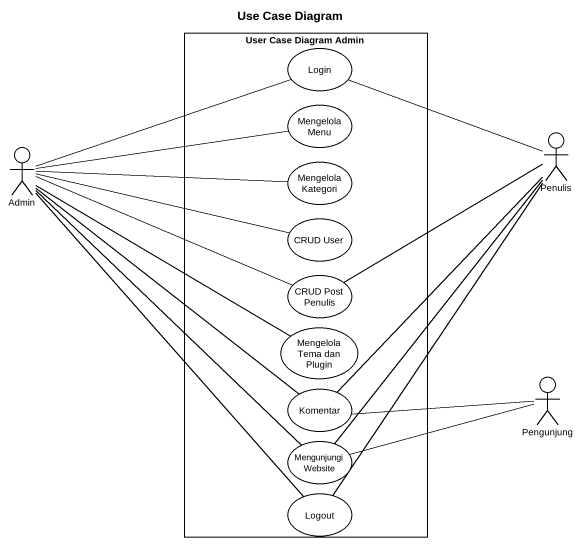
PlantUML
@startuml
title Use Case Diagram
rectangle "User Case Diagram Admin" as User_Case_Diagram_Admin {
  usecase Login
  usecase "Mengelola Menu" as Mengelola_Menu
  usecase "Mengelola Kategori" as Mengelola_Kategori
  usecase "CRUD User" as CRUD_User
  usecase "CRUD Post Penulis" as CRUD_Post_Penulis
  usecase "Mengelola Tema dan Plugin" as Mengelola_Tema_dan_Plugin
  usecase Komentar
  usecase "Mengunjungi Website" as Mengunjungi_Website
  usecase Logout
}
actor Admin
actor Penulis
actor Pengunjung
Login -left- Admin
Login -right- Penulis
Admin -right- Mengelola_Menu
Admin -right- CRUD_User
Admin -right- CRUD_Post_Penulis
Admin -- Mengunjungi_Website
Penulis -left- CRUD_Post_Penulis
Penulis -- Komentar
Penulis -- Mengunjungi_Website
Penulis -- Logout
Mengelola_Kategori -left- Admin
Mengelola_Tema_dan_Plugin -left- Admin
Komentar -up- Admin
Komentar -right- Pengunjung
Mengunjungi_Website -right- Pengunjung
Logout -up- Admin
@enduml
